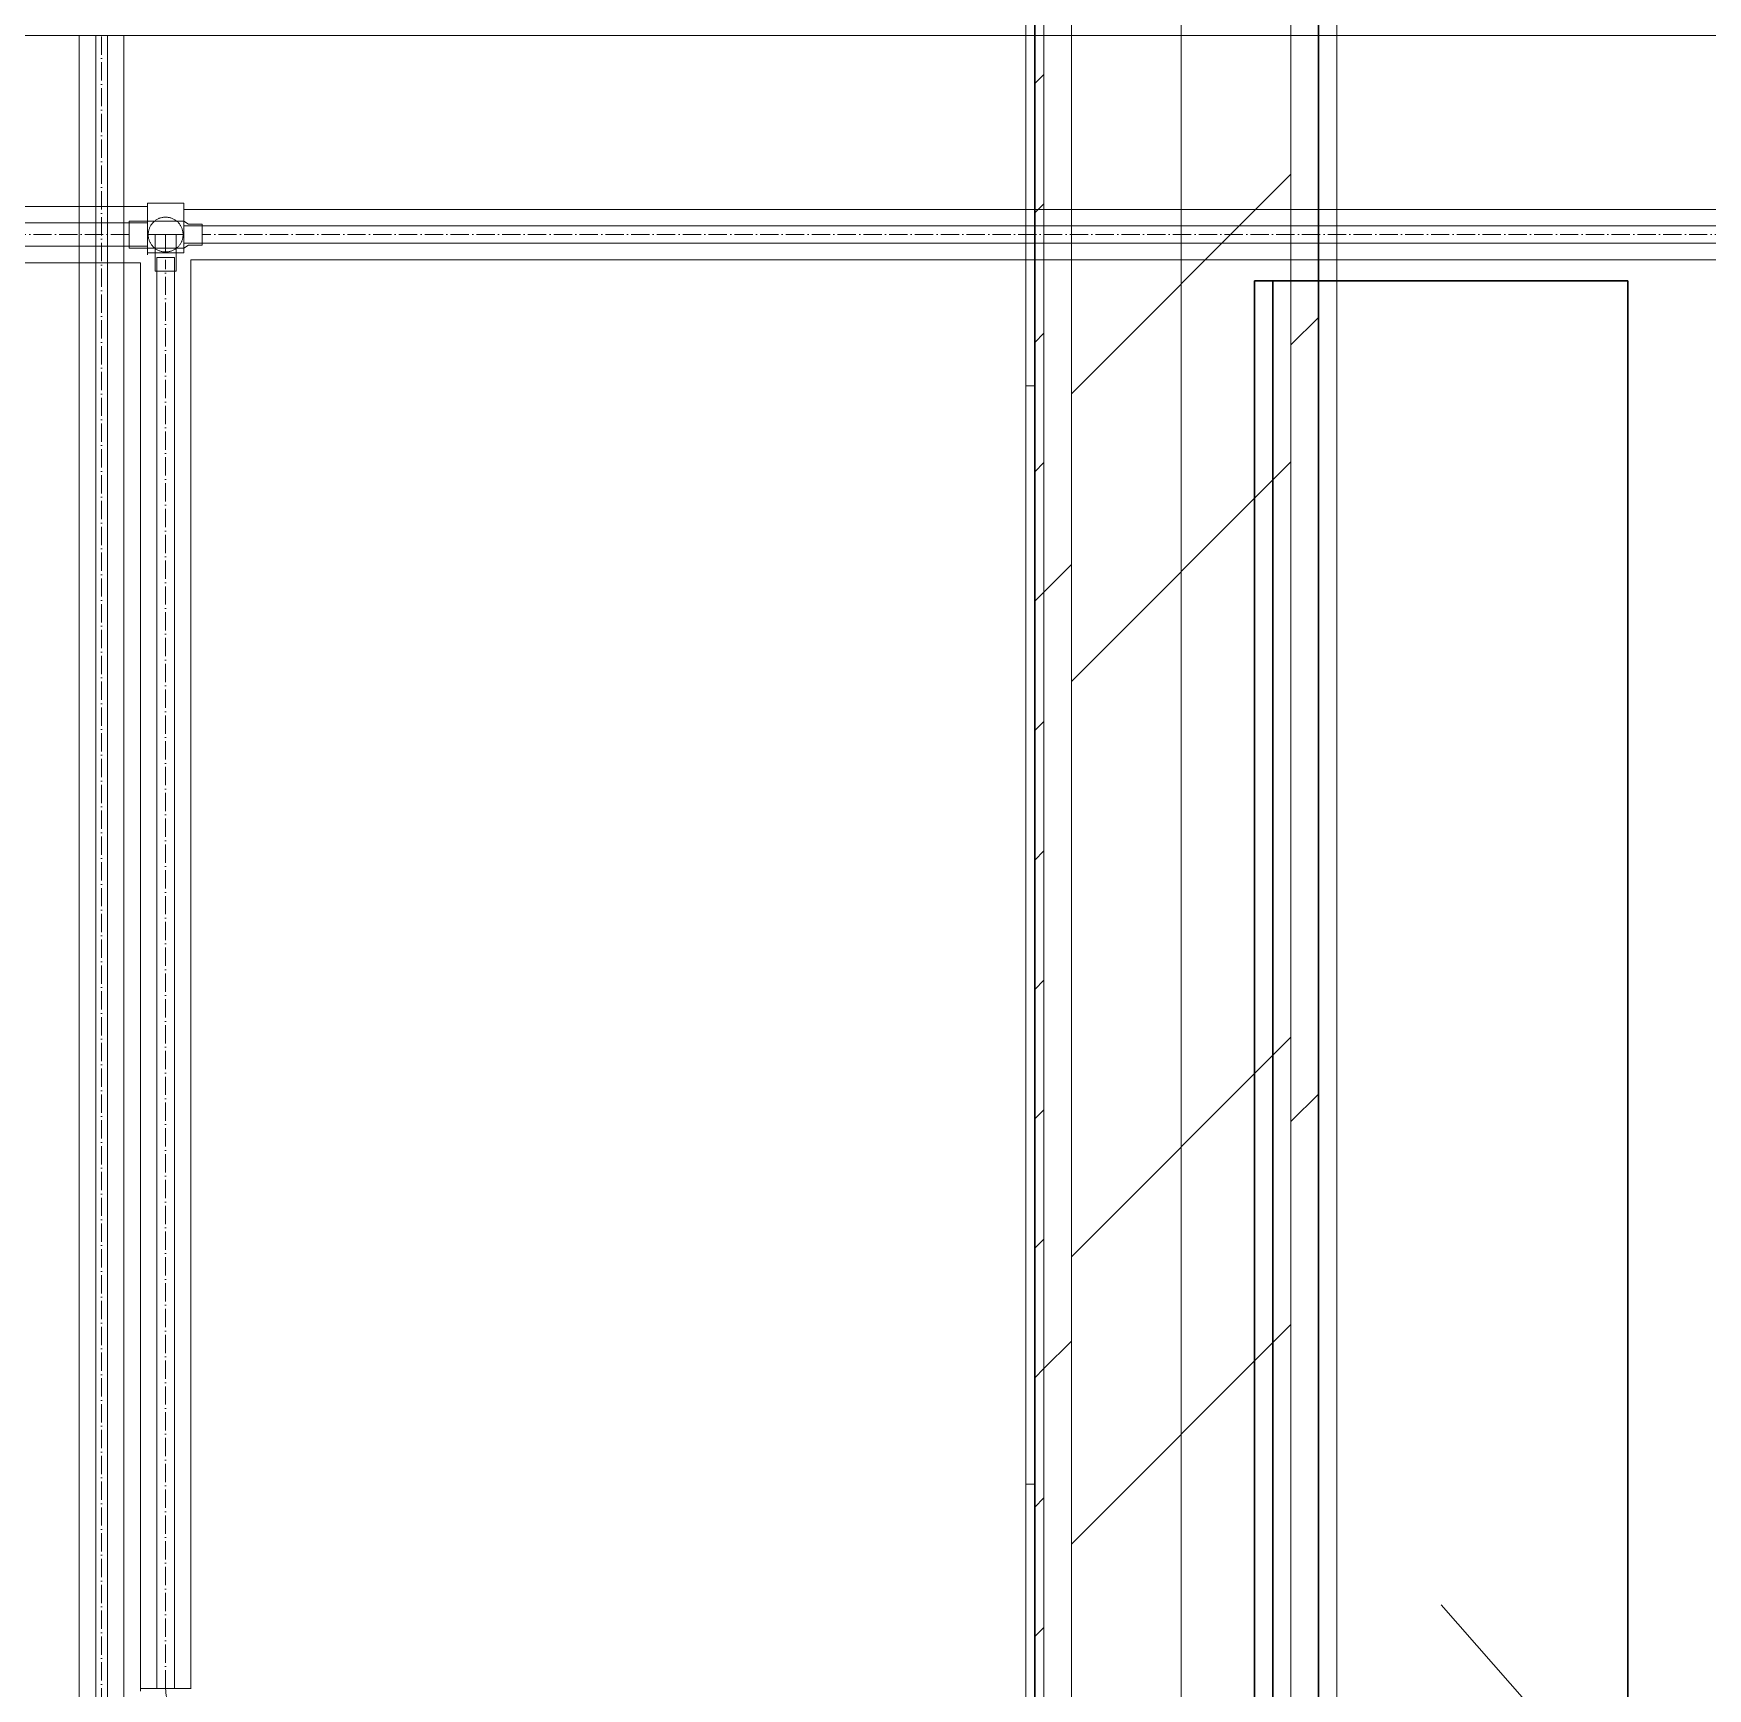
# Model space of a CAD drawing. Header units: millimetres. Extents: x -88595 to 880822, y -1054509 to -148035.
# Drawn here: x 180886 to 181801, y -269209 to -268305 of the extents above; entities that cross this region are included whole.
import ezdxf

# ---------------------------------------------------------------- set-up
doc = ezdxf.new("R2010")
doc.units = ezdxf.units.MM
for name, pattern in [('$0$ADSK_Осевая', [14, 10, -2, 0, -2]), ('$1$ADSK_Осевая', [14, 10, -2, 0, -2]), ('ADSK_Линия сетки', [25, 20, -2.5, 0, -2.5])]:
    doc.linetypes.add(name, pattern=pattern)
for name, color, linetype, lineweight in [('Изоляция', 7, 'Continuous', 18), ('Марки', 7, 'Continuous', 20), ('Оборудование', 7, 'Continuous', 18), ('Ограждение', 7, 'Continuous', 9), ('Оси', 7, 'Continuous', 9), ('Стены наружные', 7, 'Continuous', 18), ('Стены штриховка', 7, 'Continuous', 9), ('Трубопровод', 7, 'Continuous', 18), ('Трубопроводы', 7, 'Continuous', 18)]:
    doc.layers.add(name, color=color, linetype=linetype, lineweight=lineweight)

# ---------------------------------------------------------------- blocks, each defined once
blk = doc.blocks.new('$0$ADSK_Настенный внутренний блок кондиционера1 - AS12BS4HRA-3264940-В_Координация_1 этаж ОВ3')
at = {"layer": 'Оборудование', "color": 150, "lineweight": 30, "true_color": 0x0080ff}
for p, q in [((427.5, 0), (-427.5, 0)), ((-427.5, 0), (-427.5, -10)), ((427.5, -10), (427.5, 0)), ((-427.5, 0), (-427.5, -20)), ((427.5, -20), (427.5, 0)), ((-427.5, -174), (-427.5, -10)), ((427.5, -10), (-427.5, -10)), ((427.5, -10), (427.5, -174)), ((-427.5, -20), (-427.5, -134)), ((427.5, -134), (427.5, -20)), ((-427.5, -134), (-427.5, -204)), ((427.5, -204), (427.5, -134)), ((-427.5, -174), (-427.5, -204)), ((427.5, -204), (427.5, -174)), ((-427.5, -204), (427.5, -204))]:
    blk.add_line(p, q, dxfattribs=at)
blk = doc.blocks.new('1 этаж')
at = {"layer": 'Ограждение'}
h = blk.add_hatch(dxfattribs=at)
h.set_pattern_fill('FP_25', color=256, style=0, pattern_type=2)
h.set_pattern_definition([(0, (215928.7, 665702.34), (0, 600), []), (90, (215928.7, 665702.34), (-600, 4e-14), [])])
h.paths.add_polyline_path([(217562.71, 659077.6), (217562.71, 660242.6), (217557.71, 660237.6), (217557.71, 659077.6)])
for p, q in [((217557.71, 660237.6), (217557.71, 659077.6)), ((217727.71, 660062.6), (217727.71, 659077.6))]:
    blk.add_line(p, q, dxfattribs=at)
at = {"layer": 'Оси', "linetype": 'ADSK_Линия сетки', "ltscale": 100}
blk.add_line((217642.71, 697813.24), (217642.71, 631836.47), dxfattribs=at)
at = {"layer": 'Стены наружные', "lineweight": 30}
for p, q in [((217562.71, 660242.6), (217562.71, 659077.6)), ((217717.71, 659077.6), (217717.71, 660082.6))]:
    blk.add_line(p, q, dxfattribs=at)
at = {"layer": 'Стены наружные', "linetype": 'Continuous', "lineweight": 9}
for p, q in [((217562.71, 659982.45), (217567.71, 659987.45)), ((217582.71, 659812.94), (217702.71, 659932.94)), ((217562.71, 659911.74), (217567.71, 659916.74)), ((217702.71, 659839.61), (217717.71, 659854.61)), ((217562.71, 659841.03), (217567.71, 659846.03)), ((217562.71, 659770.32), (217567.71, 659775.32)), ((217582.71, 659655.79), (217702.71, 659775.79)), ((217567.71, 659704.61), (217582.71, 659719.61)), ((217562.71, 659699.61), (217567.71, 659704.61)), ((217562.71, 659628.89), (217567.71, 659633.89)), ((217562.71, 659558.18), (217567.71, 659563.18)), ((217562.71, 659487.47), (217567.71, 659492.47)), ((217582.71, 659341.48), (217702.71, 659461.48)), ((217702.71, 659415.34), (217717.71, 659430.34)), ((217562.71, 659416.76), (217567.71, 659421.76)), ((217562.71, 659346.05), (217567.71, 659351.05)), ((217582.71, 659184.33), (217702.71, 659304.33)), ((217567.71, 659280.34), (217582.71, 659295.34)), ((217562.71, 659275.34), (217567.71, 659280.34)), ((217562.71, 659204.63), (217567.71, 659209.63)), ((217562.71, 659133.92), (217567.71, 659138.92))]:
    blk.add_line(p, q, dxfattribs=at)
at = {"layer": 'Стены штриховка'}
for p, q in [((217567.71, 660242.6), (217567.71, 659077.6)), ((217582.71, 660247.6), (217582.71, 659077.6)), ((217702.71, 659077.6), (217702.71, 660082.6))]:
    blk.add_line(p, q, dxfattribs=at)

msp = doc.modelspace()

# ---------------------------------------------------------------- linework, layer by layer
at = {"layer": 'Изоляция', "color": 190, "true_color": 0x8000ff}
for p, q in [((180735.43, -268305.82), (187774.79, -268305.82)), ((180911.08, -268305.82), (180911.08, -269246.93)), ((180935.43, -269246.93), (180935.43, -268305.82))]:
    msp.add_line(p, q, dxfattribs=at)
at = {"layer": 'Изоляция', "color": 134, "true_color": 0x00a6a6}
for p, q in [((180948.25, -268399.26), (180059.35, -268399.26)), ((180968.25, -268397.36), (180948.25, -268397.36)), ((180948.25, -268425.76), (180948.25, -268397.36)), ((180968.25, -268397.36), (180968.25, -268424.61)), ((187736.86, -268400.85), (180968.25, -268400.85)), ((180968.25, -268424.61), (180948.25, -268424.61)), ((180059.35, -268429.96), (180944.49, -268429.96)), ((180944.49, -268429.96), (180944.49, -269209.01)), ((180972.01, -269209.01), (180972.01, -268428.37)), ((180972.01, -268428.37), (187736.86, -268428.37)), ((180944.49, -269209.01), (180972.01, -269209.01))]:
    msp.add_line(p, q, dxfattribs=at)
at = {"layer": 'Изоляция', "color": 134, "true_color": 0x00a6a6, "flags": 128}
for points in [[(180944.49, -269209.01), (180944.52, -269210.51)], [(180972.01, -269209.12), (180972.01, -269209.01)]]:
    msp.add_lwpolyline(points, dxfattribs=at)
at = {"layer": 'Марки'}
msp.add_line((181655.35, -269163.3), (181966.52, -269518.05), dxfattribs=at)
at = {"layer": 'Трубопровод', "color": 190, "true_color": 0x8000ff}
for p, q in [((180920.08, -268305.82), (180920.08, -269246.93)), ((180926.43, -269246.93), (180926.43, -268305.82))]:
    msp.add_line(p, q, dxfattribs=at)
at = {"layer": 'Трубопровод', "color": 190, "linetype": '$0$ADSK_Осевая', "true_color": 0x8000ff}
msp.add_line((180923.25, -269246.93), (180923.25, -268305.82), dxfattribs=at)
msp.add_line((180923.25, -269246.93), (180923.25, -268305.82), dxfattribs=at)
at = {"layer": 'Трубопровод', "color": 134, "true_color": 0x00a6a6}
for p, q in [((180938.25, -268408.26), (180059.35, -268408.26)), ((187736.86, -268409.85), (180978.25, -268409.85)), ((180059.35, -268420.96), (180938.25, -268420.96)), ((180978.25, -268419.37), (187736.86, -268419.37)), ((180953.49, -268428.37), (180953.49, -269209.01)), ((180963.01, -269209.01), (180963.01, -268428.37))]:
    msp.add_line(p, q, dxfattribs=at)
at = {"layer": 'Трубопровод', "color": 134, "linetype": '$0$ADSK_Осевая', "true_color": 0x00a6a6}
for p, q in [((180938.25, -268414.61), (180059.35, -268414.61)), ((180938.25, -268414.61), (180059.35, -268414.61)), ((187736.86, -268414.61), (180978.25, -268414.61)), ((187736.86, -268414.61), (180978.25, -268414.61)), ((180958.25, -269209.01), (180958.25, -268428.37)), ((180958.25, -269209.01), (180958.25, -268428.37))]:
    msp.add_line(p, q, dxfattribs=at)
at = {"layer": 'Трубопроводы', "color": 134, "true_color": 0x00a6a6}
for p, q in [((180945.75, -268407.27), (180938.25, -268407.27)), ((180938.25, -268407.27), (180938.25, -268421.95)), ((180938.25, -268407.27), (180938.25, -268421.95)), ((180945.75, -268408.26), (180938.25, -268408.26)), ((180938.25, -268420.96), (180938.25, -268408.26)), ((180938.25, -268420.96), (180938.25, -268408.26)), ((180948.25, -268407.27), (180945.75, -268407.27)), ((180948.25, -268408.26), (180945.75, -268408.26)), ((180948.25, -268421.95), (180948.25, -268407.27)), ((180948.25, -268421.95), (180948.25, -268407.27)), ((180968.25, -268407.27), (180948.25, -268407.27)), ((180948.25, -268407.27), (180948.25, -268421.95)), ((180948.25, -268407.27), (180948.25, -268421.95)), ((180948.25, -268408.26), (180948.25, -268420.96)), ((180948.25, -268408.26), (180948.25, -268420.96)), ((180970.75, -268408.86), (180968.25, -268407.27)), ((180968.25, -268421.95), (180968.25, -268407.27)), ((180968.25, -268421.95), (180968.25, -268407.27)), ((180948.73, -268414.61), (180967.77, -268414.61)), ((180948.73, -268414.61), (180967.77, -268414.61)), ((180952.5, -268414.61), (180952.5, -268424.61)), ((180964, -268414.61), (180952.5, -268414.61)), ((180964, -268414.61), (180952.5, -268414.61)), ((180964, -268424.61), (180964, -268414.61)), ((180970.75, -268409.85), (180968.25, -268409.85)), ((180968.25, -268419.37), (180968.25, -268409.85)), ((180968.25, -268419.37), (180968.25, -268409.85)), ((180978.25, -268408.86), (180970.75, -268408.86)), ((180978.25, -268409.85), (180970.75, -268409.85)), ((180978.25, -268420.36), (180978.25, -268408.86)), ((180978.25, -268420.36), (180978.25, -268408.86)), ((180978.25, -268409.85), (180978.25, -268419.37)), ((180978.25, -268409.85), (180978.25, -268419.37)), ((180938.25, -268420.96), (180945.75, -268420.96)), ((180938.25, -268421.95), (180945.75, -268421.95)), ((180945.75, -268420.96), (180948.25, -268420.96)), ((180945.75, -268421.95), (180948.25, -268421.95)), ((180948.25, -268421.95), (180968.25, -268421.95)), ((180952.5, -268424.61), (180964, -268424.61)), ((180952.5, -268424.61), (180964, -268424.61)), ((180952.5, -268424.61), (180952.5, -268434.61)), ((180964, -268424.61), (180952.5, -268424.61)), ((180964, -268424.61), (180952.5, -268424.61)), ((180964, -268434.61), (180964, -268424.61)), ((180968.25, -268419.37), (180970.75, -268419.37)), ((180968.25, -268421.95), (180970.75, -268420.36)), ((180970.75, -268419.37), (180978.25, -268419.37)), ((180970.75, -268420.36), (180978.25, -268420.36)), ((180952.5, -268434.61), (180964, -268434.61)), ((180952.5, -268434.61), (180964, -268434.61)), ((180953.49, -268427.11), (180953.49, -268434.61)), ((180953.49, -268427.11), (180963.01, -268427.11)), ((180953.49, -268427.11), (180963.01, -268427.11)), ((180963.01, -268434.61), (180953.49, -268434.61)), ((180963.01, -268434.61), (180953.49, -268434.61)), ((180963.01, -268434.61), (180963.01, -268427.11))]:
    msp.add_line(p, q, dxfattribs=at)
at = {"layer": 'Трубопроводы', "color": 134, "linetype": '$0$ADSK_Осевая', "true_color": 0x00a6a6}
for p, q in [((180948.25, -268414.61), (180968.25, -268414.61)), ((180958.25, -268424.61), (180958.25, -268414.61))]:
    msp.add_line(p, q, dxfattribs=at)
at = {"layer": 'Трубопроводы', "color": 134, "true_color": 0x00a6a6, "flags": 128}
for points in [[(180948.73, -268414.61), (180948.74, -268414.22), (180948.76, -268413.84), (180948.8, -268413.47), (180948.85, -268413.09), (180948.92, -268412.71), (180949, -268412.34), (180949.1, -268411.97), (180949.22, -268411.61), (180949.34, -268411.25), (180949.48, -268410.9), (180949.64, -268410.55), (180949.81, -268410.21), (180949.99, -268409.87), (180950.19, -268409.55), (180950.39, -268409.23), (180950.62, -268408.92), (180950.85, -268408.62), (180951.09, -268408.33), (180951.35, -268408.05), (180951.62, -268407.78), (180951.9, -268407.52), (180952.19, -268407.27), (180952.48, -268407.03), (180952.79, -268406.81), (180953.11, -268406.59), (180953.43, -268406.39), (180953.76, -268406.21), (180954.1, -268406.04), (180954.45, -268405.88), (180954.8, -268405.73), (180955.16, -268405.6), (180955.52, -268405.48), (180955.89, -268405.38), (180956.26, -268405.3), (180956.63, -268405.22), (180957.01, -268405.17), (180957.39, -268405.12), (180957.77, -268405.1), (180958.15, -268405.09), (180958.53, -268405.09), (180958.91, -268405.11), (180959.29, -268405.14), (180959.67, -268405.19), (180960.04, -268405.25), (180960.41, -268405.33), (180960.78, -268405.43), (180961.15, -268405.54), (180961.51, -268405.66), (180961.86, -268405.8), (180962.21, -268405.95), (180962.56, -268406.11), (180962.89, -268406.29), (180963.22, -268406.49), (180963.54, -268406.69), (180963.85, -268406.91), (180964.16, -268407.14), (180964.45, -268407.38), (180964.74, -268407.63), (180965.01, -268407.9), (180965.27, -268408.17), (180965.52, -268408.46), (180965.76, -268408.76), (180965.99, -268409.06), (180966.21, -268409.38), (180966.41, -268409.7), (180966.6, -268410.03), (180966.78, -268410.37), (180966.94, -268410.71), (180967.09, -268411.06), (180967.22, -268411.42), (180967.34, -268411.78), (180967.45, -268412.14), (180967.54, -268412.51), (180967.62, -268412.89), (180967.68, -268413.26), (180967.72, -268413.64), (180967.75, -268414.02), (180967.77, -268414.4), (180967.77, -268414.61)], [(180967.77, -268414.61), (180967.76, -268414.99), (180967.74, -268415.37), (180967.7, -268415.74), (180967.65, -268416.12), (180967.58, -268416.5), (180967.5, -268416.87), (180967.4, -268417.24), (180967.29, -268417.6), (180967.16, -268417.96), (180967.02, -268418.31), (180966.87, -268418.66), (180966.7, -268419), (180966.51, -268419.34), (180966.32, -268419.66), (180966.11, -268419.98), (180965.89, -268420.29), (180965.65, -268420.59), (180965.41, -268420.88), (180965.15, -268421.16), (180964.88, -268421.43), (180964.61, -268421.69), (180964.32, -268421.94), (180964.02, -268422.18), (180963.71, -268422.4), (180963.4, -268422.62), (180963.07, -268422.82), (180962.74, -268423), (180962.4, -268423.17), (180962.05, -268423.33), (180961.7, -268423.48), (180961.34, -268423.61), (180960.98, -268423.73), (180960.61, -268423.83), (180960.24, -268423.91), (180959.87, -268423.99), (180959.49, -268424.04), (180959.12, -268424.09), (180958.74, -268424.11), (180958.35, -268424.12), (180957.97, -268424.12), (180957.59, -268424.1), (180957.21, -268424.07), (180956.84, -268424.02), (180956.46, -268423.96), (180956.09, -268423.88), (180955.72, -268423.78), (180955.35, -268423.67), (180954.99, -268423.55), (180954.64, -268423.41), (180954.29, -268423.26), (180953.95, -268423.1), (180953.61, -268422.92), (180953.28, -268422.73), (180952.96, -268422.52), (180952.65, -268422.3), (180952.35, -268422.07), (180952.05, -268421.83), (180951.77, -268421.58), (180951.49, -268421.31), (180951.23, -268421.04), (180950.98, -268420.75), (180950.74, -268420.45), (180950.51, -268420.15), (180950.3, -268419.83), (180950.09, -268419.51), (180949.9, -268419.18), (180949.73, -268418.85), (180949.57, -268418.5), (180949.42, -268418.15), (180949.28, -268417.79), (180949.16, -268417.43), (180949.06, -268417.07), (180948.96, -268416.7), (180948.89, -268416.32), (180948.83, -268415.95), (180948.78, -268415.57), (180948.75, -268415.19), (180948.73, -268414.81), (180948.73, -268414.61)]]:
    msp.add_lwpolyline(points, dxfattribs=at)
at = {"layer": 'Трубопроводы', "color": 134, "linetype": '$1$ADSK_Осевая', "true_color": 0x00a6a6}
msp.add_arc((180982.05, -269209.01), 23.8, 180, 270, dxfattribs=at)

# ---------------------------------------------------------------- block references
at = {"layer": 'Оборудование', "color": 5, "true_color": 0x0000ff}
msp.add_blockref('1 этаж', (-36129.46, -928314.54), dxfattribs=at)
at = {"layer": 'Оборудование', "color": 150, "lineweight": 30, "true_color": 0x0080ff, "rotation": 90.00000000000011}
msp.add_blockref('$0$ADSK_Настенный внутренний блок кондиционера1 - AS12BS4HRA-3264940-В_Координация_1 этаж ОВ3', (181553.25, -268867.31), dxfattribs=at)

doc.saveas('drawing.dxf')
